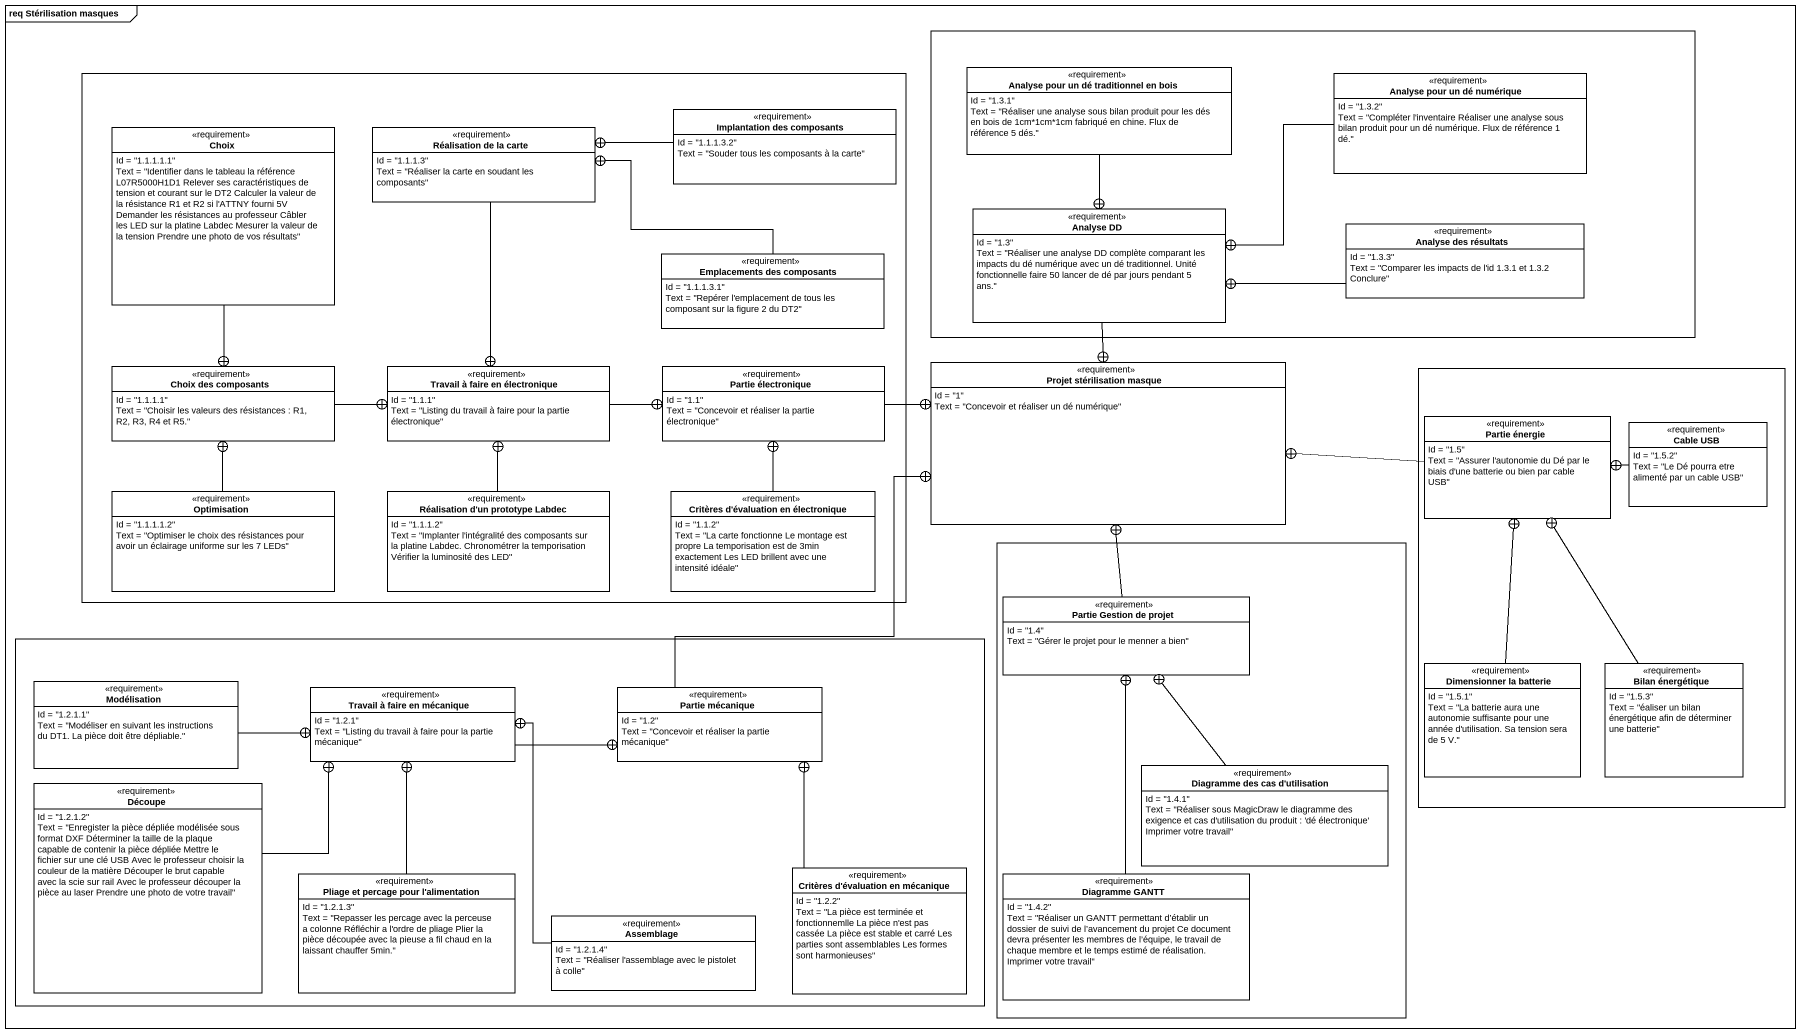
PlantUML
@startuml
mainframe req Stérilisation masques
hide circle
hide empty members
rectangle " " as rectangle1 {
  class "Analyse pour un dé traditionnel en bois" as Analyse_pour_un_dé <<requirement>> {
    Id = "1.3.1"
    Text = "Réaliser une analyse sous bilan produit pour les dés en bois de 1cm*1cm*1cm fabriqué en chine. Flux de référence 5 dés."
  }
  class "Analyse pour un dé numérique" as Analyse_pour_un_dé_numérique <<requirement>> {
    Id = "1.3.2"
    Text = "Compléter l'inventaire Réaliser une analyse sous bilan produit pour un dé numérique. Flux de référence 1 dé."
  }
  class "Analyse DD" as Analyse_DD <<requirement>> {
    Id = "1.3"
    Text = "Réaliser une analyse DD complète comparant les impacts du dé numérique avec un dé traditionnel. Unité fonctionnelle faire 50 lancer de dé par jours pendant 5 ans."
  }
  class "Analyse des résultats" as Analyse_des_résultats <<requirement>> {
    Id = "1.3.3"
    Text = "Comparer les impacts de l'id 1.3.1 et 1.3.2 Conclure"
  }
}
rectangle " " as rectangle2 {
  class "Implantation des composants" as Implantation_des_composants <<requirement>> {
    Id = "1.1.1.3.2"
    Text = "Souder tous les composants à la carte"
  }
  class Choix <<requirement>> {
    Id = "1.1.1.1.1"
    Text = "Identifier dans le tableau la référence L07R5000H1D1 Relever ses caractéristiques de tension et courant sur le DT2 Calculer la valeur de la résistance R1 et R2 si l'ATTNY fourni 5V Demander les résistances au professeur Câbler les LED sur la platine Labdec Mesurer la valeur de la tension Prendre une photo de vos résultats"
  }
  class "Réalisation de la carte" as Réalisation_de_la_carte <<requirement>> {
    Id = "1.1.1.3"
    Text = "Réaliser la carte en soudant les composants"
  }
  class "Emplacements des composants" as Emplacements_des_composants <<requirement>> {
    Id = "1.1.1.3.1"
    Text = "Repérer l'emplacement de tous les composant sur la figure 2 du DT2"
  }
  class "Choix des composants" as Choix_des_composants <<requirement>> {
    Id = "1.1.1.1"
    Text = "Choisir les valeurs des résistances : R1, R2, R3, R4 et R5."
  }
  class "Travail à faire en électronique" as Travail_à_faire_en <<requirement>> {
    Id = "1.1.1"
    Text = "Listing du travail à faire pour la partie électronique"
  }
  class "Partie électronique" as Partie_électronique <<requirement>> {
    Id = "1.1"
    Text = "Concevoir et réaliser la partie électronique"
  }
  class Optimisation <<requirement>> {
    Id = "1.1.1.1.2"
    Text = "Optimiser le choix des résistances pour avoir un éclairage uniforme sur les 7 LEDs"
  }
  class "Réalisation d'un prototype Labdec" as Réalisation_d_un_prototype <<requirement>> {
    Id = "1.1.1.2"
    Text = "Implanter l'intégralité des composants sur la platine Labdec. Chronométrer la temporisation Vérifier la luminosité des LED"
  }
  class "Critères d'évaluation en électronique" as Critères_d_évaluation_en <<requirement>> {
    Id = "1.1.2"
    Text = "La carte fonctionne Le montage est propre La temporisation est de 3min exactement Les LED brillent avec une intensité idéale"
  }
}
class "Projet stérilisation masque" as Projet_stérilisation_masque <<requirement>> {
  Id = "1"
  Text = "Concevoir et réaliser un dé numérique"
}
rectangle " " as rectangle3 {
  class "Partie énergie" as Partie_énergie <<requirement>> {
    Id = "1.5"
    Text = "Assurer l'autonomie du Dé par le biais d'une batterie ou bien par cable USB"
  }
  class "Cable USB" as Cable_USB <<requirement>> {
    Id = "1.5.2"
    Text = "Le Dé pourra etre alimenté par un cable USB"
  }
  class "Dimensionner la batterie" as Dimensionner_la_batterie <<requirement>> {
    Id = "1.5.1"
    Text = "La batterie aura une autonomie suffisante pour une année d'utilisation. Sa tension sera de 5 V."
  }
  class "Bilan énergétique" as Bilan_énergétique <<requirement>> {
    Id = "1.5.3"
    Text = "éaliser un bilan énergétique afin de déterminer une batterie"
  }
}
rectangle " " as rectangle4 {
  class "Partie Gestion de projet" as Partie_Gestion_de_projet <<requirement>> {
    Id = "1.4"
    Text = "Gérer le projet pour le menner a bien"
  }
  class "Diagramme des cas d'utilisation" as Diagramme_des_cas_d <<requirement>> {
    Id = "1.4.1"
    Text = "Réaliser sous MagicDraw le diagramme des exigence et cas d'utilisation du produit : 'dé électronique' Imprimer votre travail"
  }
  class "Diagramme GANTT" as Diagramme_GANTT <<requirement>> {
    Id = "1.4.2"
    Text = "Réaliser un GANTT permettant d’établir un dossier de suivi de l’avancement du projet Ce document devra présenter les membres de l’équipe, le travail de chaque membre et le temps estimé de réalisation. Imprimer votre travail"
  }
}
rectangle " " as rectangle5 {
  class Modélisation <<requirement>> {
    Id = "1.2.1.1"
    Text = "Modéliser en suivant les instructions du DT1. La pièce doit être dépliable."
  }
  class "Travail à faire en mécanique" as Travail_à_faire_en_mécanique <<requirement>> {
    Id = "1.2.1"
    Text = "Listing du travail à faire pour la partie mécanique"
  }
  class "Partie mécanique" as Partie_mécanique <<requirement>> {
    Id = "1.2"
    Text = "Concevoir et réaliser la partie mécanique"
  }
  class Découpe <<requirement>> {
    Id = "1.2.1.2"
    Text = "Enregister la pièce dépliée modélisée sous format DXF Déterminer la taille de la plaque capable de contenir la pièce dépliée Mettre le fichier sur une clé USB Avec le professeur choisir la couleur de la matière Découper le brut capable avec la scie sur rail Avec le professeur découper la pièce au laser Prendre une photo de votre travail"
  }
  class "Pliage et percage pour l'alimentation" as Pliage_et_percage_pour_l <<requirement>> {
    Id = "1.2.1.3"
    Text = "Repasser les percage avec la perceuse a colonne Réfléchir a l'ordre de pliage Plier la pièce découpée avec la pieuse a fil chaud en la laissant chauffer 5min."
  }
  class "Critères d'évaluation en mécanique" as Critères_d_évaluation_en_2 <<requirement>> {
    Id = "1.2.2"
    Text = "La pièce est terminée et fonctionnemlle La pièce n'est pas cassée La pièce est stable et carré Les parties sont assemblables Les formes sont harmonieuses"
  }
  class Assemblage <<requirement>> {
    Id = "1.2.1.4"
    Text = "Réaliser l'assemblage avec le pistolet à colle"
  }
}
Analyse_pour_un_dé --+ Analyse_DD
Analyse_pour_un_dé_numérique -left-+ Analyse_DD
Implantation_des_composants -left-+ Réalisation_de_la_carte
Choix --+ Choix_des_composants
Réalisation_de_la_carte --+ Travail_à_faire_en
Analyse_DD --+ Projet_stérilisation_masque
Analyse_des_résultats -left-+ Analyse_DD
Emplacements_des_composants -left-+ Réalisation_de_la_carte
Choix_des_composants -right-+ Travail_à_faire_en
Travail_à_faire_en -right-+ Partie_électronique
Partie_électronique -right-+ Projet_stérilisation_masque
Partie_énergie -left-+ Projet_stérilisation_masque
Cable_USB -left-+ Partie_énergie
Optimisation -up-+ Choix_des_composants
Réalisation_d_un_prototype -up-+ Travail_à_faire_en
Critères_d_évaluation_en -up-+ Partie_électronique
Partie_Gestion_de_projet -up-+ Projet_stérilisation_masque
Modélisation -right-+ Travail_à_faire_en_mécanique
Travail_à_faire_en_mécanique -right-+ Partie_mécanique
Partie_mécanique -up-+ Projet_stérilisation_masque
Dimensionner_la_batterie -up-+ Partie_énergie
Bilan_énergétique -up-+ Partie_énergie
Diagramme_des_cas_d -up-+ Partie_Gestion_de_projet
Découpe -up-+ Travail_à_faire_en_mécanique
Pliage_et_percage_pour_l -up-+ Travail_à_faire_en_mécanique
Critères_d_évaluation_en_2 -up-+ Partie_mécanique
Diagramme_GANTT -up-+ Partie_Gestion_de_projet
Assemblage -up-+ Travail_à_faire_en_mécanique
@enduml
